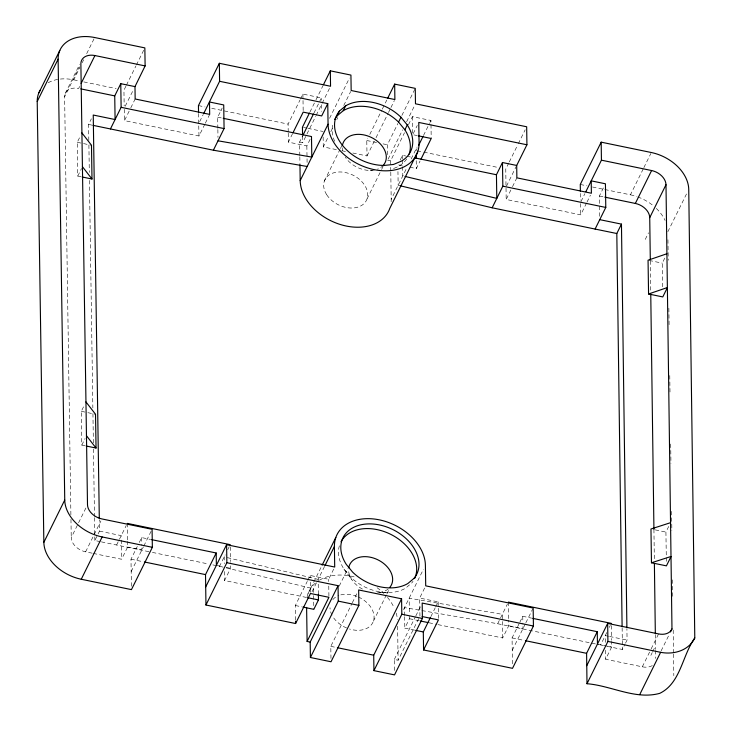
<?xml version="1.0" encoding="UTF-8"?>
<svg xmlns="http://www.w3.org/2000/svg" width="732" height="732" viewBox="0 0 732 732"><rect width="100%" height="100%" fill="white"/><g stroke="black" fill="none" stroke-linecap="round" stroke-linejoin="round"><path stroke-width="0.55" stroke-dasharray="3.66 2.75" d="M65.258 93.431L79.55 64.517M70.894 514.788L64.617 96.77L79.395 66.859M48.193 82.734A38.897 27.743 26.3 0 1 73.749 79.825L79.724 67.737M82.213 62.705L83.704 59.685M86.687 53.637L94.657 37.524M79.651 86.449L78.663 88.444A14.96 10.669 26.3 0 0 64.617 96.77M81.051 176.76L77.775 176.083L77.263 142.301L80.52 135.713M88.828 140.434L88.59 124.431L91.381 118.794M77.775 176.083L81.49 168.561M125.931 86.166L123.937 90.192L124.175 105.957M126.426 85.159L135.887 66.026M136.381 65.02L143.847 49.913M204.832 124.22L199.003 136.015L124.477 120.615L130.296 108.821M130.79 107.842L135.155 98.994M205.317 123.232L209.681 114.393M217.852 128.42L217.679 117.166L222.208 107.997M85.095 445.779L81.819 445.102L81.307 411.32L84.098 405.684M81.819 445.102L85.068 438.523M92.168 553.182L85.626 551.827A14.96 10.669 26.3 0 1 71.242 537.636L86.019 507.724M288.216 131.989L288.097 124.101L299.964 100.092M300.459 99.094L302.929 94.089L321.412 97.914L321.449 100.165M85.626 551.827L100.906 520.928M310.103 139.364L306.854 145.942L288.362 142.127L293.01 132.721M100.284 541.643L94.849 540.518L97.631 534.882M98.097 533.939L99.488 531.121L99.323 519.693M309.947 112.051L315.446 100.915M315.95 99.909L322.922 85.8M299.818 155.632L299.608 142.026L302.581 136.006M313.982 112.948L321.412 97.914M299.608 142.026L302.673 142.658L315.675 116.342M316.178 115.336L321.183 105.216M322.162 103.221L329.565 88.252M116.598 545.011L126.279 525.43M329.565 118.337L349.457 78.077M336.409 149.621L323.288 146.912L328.293 136.793M330.791 131.733L333.298 126.673M336.793 119.59L337.8 117.568M343.765 105.481L350.674 91.509M93.257 553.41L121.604 559.257L127.642 547.042L127.56 541.415M131.394 586.241L130.991 559.211L137.305 546.438M139.245 542.504L141.679 537.59L150.572 539.429M131.174 571.601L143.316 547.024M143.811 546.035L151.112 531.267M324.34 181.079L339.904 149.575M340.407 148.559L342.42 144.497M352.806 153.015L367.016 155.943L366.778 140.517L367.784 138.494M369.779 134.45L381.784 110.157M382.287 109.15L384.291 105.097M385.288 103.075L386.771 100.083M367.016 155.943L375.516 138.741M376.019 137.735L387.987 113.515M388.482 112.518L390.449 108.528M390.943 107.531L394.392 100.54M387.521 154.69L387.374 144.771L397.879 123.525M401.877 115.427L414.76 89.368M367.052 198.903L381.116 170.455M381.61 169.44L383.12 166.384M388.106 159.192L402.609 129.839M406.608 121.759L414.989 104.795M390.769 171.032L390.613 160.82L404.512 132.712M408.483 124.678L412.445 116.644L430.938 120.46L431.203 138.476M400.175 160.043L402.499 155.34L405.757 156.017M413.223 133.645L417.249 125.492M391.135 201.721A47.873 34.148 26.3 0 0 391.19 199.388L406.754 167.912M411.183 158.945L417.094 146.976M416.069 150.545L417.057 148.532M423.499 135.502L429.446 123.47M429.94 122.464L430.938 120.46M212.829 564.894L219.545 566.275L225.2 554.847M227.716 549.75L229.226 546.694M409.81 167.207L416.334 168.561L420.058 161.04M306.498 597.458L224.55 580.531L230.589 568.307L230.507 562.679M508.777 162.98L505.766 169.074L506.013 187.081M509.28 161.964L517.304 145.732M518.293 143.728L525.201 129.765M295.554 620.15L295.335 605.51L307.266 581.364M307.751 580.385L310.176 575.462L328.659 579.287L334.707 567.044M506.498 186.102L516.216 166.448M307.943 593.872L321.623 566.193M312.015 591.795L317.221 581.254M318.374 594.219L318.155 579.378L324.55 566.422M586.533 203.066L580.705 214.86L506.178 199.461L512.007 187.676M512.492 186.687L516.865 177.849M339.218 586.085L347.755 568.81M330.983 658.461L330.8 646.338L351.827 603.79M352.312 602.802L357.683 591.932M373.393 621.193L386.45 594.768M386.954 593.753L388.967 589.69M581.007 201.492L584.895 193.632M587.018 202.087L590.422 195.206M599.691 216.279L599.389 196.011L603.918 186.843M403.515 609.591L423.435 569.276M414.605 630.142L404.814 628.129L409.463 618.723L409.408 615.301M394.475 670.475L394.31 659.459L398.117 660.246L419.948 616.079L419.674 598.062L424.706 587.878M394.31 659.459L415.337 616.911M415.822 615.914L420.717 606.023M604.797 189.524L630.426 194.822L643.373 168.635M643.867 167.628L650.839 153.528M430.864 616.637L435.238 607.789M435.732 606.801L438.157 601.887L419.674 598.062M645.249 239.419L648.506 232.84M667.84 231.733L687.247 192.461M662.634 286.788L662.277 263.145L665.059 257.499M404.631 615.566L404.512 607.578L497.678 623.737L507.358 604.147M437.983 624.616L502.683 637.984L508.722 625.759L508.63 620.132M512.455 663.832L512.061 637.929L519.354 623.188M519.839 622.209L522.749 616.307L531.652 618.147M512.254 650.318L525.375 623.774M525.86 622.786L532.667 609.006M606.782 632.539L600.624 645.002L606.069 646.118M609.298 627.452L610.305 625.412M666.358 561.362L665.919 532.082L668.7 526.445M652.313 665.598A14.96 10.669 26.3 0 1 642.312 666.825L605.629 659.248L611.668 647.024L611.577 641.397M607.157 646.338L622.42 649.476L625.201 643.831M625.668 642.888L627.059 640.07L626.912 628.642M642.312 666.825L650.684 649.879M651.178 648.881L658.571 633.921M650.858 655.378L652.249 652.551M652.715 651.617L655.497 645.972M661.133 650.867L669.515 633.921M125.19 106.25L133.517 89.56M199.671 121.64L203.112 114.768M370.236 170.428L372.341 170.4M377.63 592.7L388.161 592.581M413.809 134.88L417.066 135.557M73.749 79.825L79.321 80.978M83.787 81.902L116.132 88.581M198.445 105.591L205.088 106.954M211.731 108.327L288.097 124.101M417.176 150.774L422.712 151.917M423.819 152.146L498.016 167.472M580.275 184.464L586.963 185.846M592.536 186.999L603.68 189.295M303.524 127.45L306.781 128.127M307.87 128.347L323.059 131.486M366.778 140.517L376.541 142.539M383.037 143.875L387.374 144.771M217.679 117.166L222.107 118.081M406.846 156.236L412.29 157.362M599.389 196.011L603.744 196.908M341.871 150.755L346.245 151.661M387.612 160.198L390.613 160.82M402.207 165.642L397.851 164.737L397.888 167.024M88.59 124.431L91.866 125.108M77.263 142.301L91.482 145.238M649.147 260.436L662.277 263.145M81.307 411.32L86.779 412.445M87.867 412.674L95.526 414.257M655.241 529.877L665.919 532.082M99.488 531.121L121.247 535.614L121.302 538.99M608.539 636.273L605.273 635.596L605.391 643.483M609.628 636.492L627.059 640.07M127.642 547.042L141.862 549.979L141.779 544.352M216.37 565.369L221.842 566.504M226.215 567.401L230.589 568.307M508.722 625.759L522.941 628.697L522.849 623.069M597.449 644.087L611.668 647.024M101.373 541.872L151.286 552.175M152.412 552.413L208.355 563.969M497.678 623.737L598.383 644.535M130.991 559.211L143.225 561.737M512.061 637.929L524.304 640.454M409.463 618.723L419.253 620.745M429.062 622.776L436.876 624.387M295.335 605.51L301.858 606.855M330.8 646.338L336.299 647.472M400.377 185.818L398.162 185.287L397.952 171.59M318.155 579.378L224.193 556.878L224.294 563.64M219.545 566.275L225.072 567.602M226.179 567.867L313.506 588.775L313.589 594.485M339.364 545.798A41.138 29.344 26.3 0 0 343.958 569.066L350.271 576.761A41.138 29.344 26.3 0 0 405.574 588.18L411.686 583.056A41.138 29.344 26.3 0 0 413.022 581.29M343.958 569.066L351.662 579.46M198.747 125.858L199.003 136.015M124.239 109.343L124.477 120.615M611.339 625.631L611.559 640.271M605.492 650.236L605.629 659.248M580.54 203.597L580.705 214.86M522.749 616.307L522.831 621.944M508.365 602.116L508.612 619.007M502.683 637.984L502.326 614.331L409.151 598.172L409.398 614.157M438.157 601.887L438.431 619.903M416.224 160.674L416.334 168.561M412.445 116.644L412.702 133.535M402.499 155.34L402.554 158.762M402.563 159.905L402.655 165.615M402.673 166.759L402.81 175.89M404.65 616.71L404.814 628.129M390.787 172.166L391.19 199.388M397.604 626.208L398.117 660.246M323.141 136.994L323.288 146.912M321.513 104.667L321.613 111.429M328.659 579.287L328.695 581.537M328.769 586.039L328.915 596.177M306.854 145.942L307.138 165.35M313.607 595.628L313.818 609.326M302.929 94.089L303.194 112.115M310.176 575.462L310.212 577.722M310.277 582.224L310.45 593.487M302.572 136.042L302.673 142.658M299.836 156.767L299.937 163.575M288.234 133.114L288.362 142.127M230.269 546.914L230.489 561.554M217.862 129.546L217.98 137.433M224.413 571.518L224.55 580.531M141.679 537.59L141.761 543.226M127.286 523.389L127.542 540.289M121.311 540.115L121.604 559.257M88.901 145.009L89.313 172.441M89.432 180.438L92.854 407.916M92.937 413.635L93.385 443.354M93.467 449.073L94.483 516.518M94.501 517.661L94.849 540.518M70.967 519.354L71.242 537.636M667.941 239.73L668.225 260.272M668.865 308.199L669.094 325.319M669.771 375.543L670.018 393.798M670.695 444.022L670.96 463.42M671.601 511.357L671.866 530.755M672.525 579.836L672.772 598.099M673.202 630.051L673.504 652.88M673.522 654.024L673.815 675.709M650.318 260.876L650.711 290.586M653.932 529.419L654.344 560.273M655.35 634.543L655.543 649.376M655.561 650.51L655.671 658.434M622.127 627.763L622.42 649.476M580.403 193.468L580.494 200.22M506.032 188.206L506.178 199.461M198.555 113.469L198.692 123.598M383.495 165.057A23.186 16.543 26.3 0 1 377.438 169.193M374.519 170.007A23.186 16.543 26.3 0 1 345.321 157.179M342.549 150.627A23.186 16.543 26.3 0 1 342.237 147.837M406.672 159.009A41.138 29.344 26.3 0 1 391.199 169.147M334.652 141.285A41.138 29.344 26.3 0 1 333.023 123.516M358.415 596.992A23.186 16.543 26.3 0 1 373.613 620.498A23.186 16.543 26.3 0 1 349.42 628.989M346.584 627.955A23.186 16.543 26.3 0 1 333.087 617.058M332.017 615.219A23.186 16.543 26.3 0 1 329.995 607.725M332.822 599.609A23.186 16.543 26.3 0 1 338.87 595.473M340.792 594.887A23.186 16.543 26.3 0 1 357.49 596.589M307.056 597.129A47.873 34.148 26.3 0 1 316.014 582.553M319.481 580.147A47.873 34.148 26.3 0 1 355.816 577.292M377.081 587.695A47.873 34.148 26.3 0 1 383.833 593.442M387.466 597.385A47.873 34.148 26.3 0 1 394.328 608.146M396.186 613.105A47.873 34.148 26.3 0 1 397.43 619.574M388.271 588.912A23.186 16.543 26.3 0 1 376.577 592.71M362.432 589.059A23.186 16.543 26.3 0 1 348.578 570.118M630.426 194.822A38.897 27.743 26.3 0 1 636.739 196.551M637.792 196.926A38.897 27.743 26.3 0 1 652.239 204.905M656.311 208.419A38.897 27.743 26.3 0 1 665.086 220.433M326.737 194.776A23.186 16.543 26.3 0 0 364.911 202.663A23.186 16.543 26.3 0 0 345.431 172.542A23.186 16.543 26.3 0 0 326.737 194.776"/><path stroke-width="1.1" d="M400.377 185.818L492.151 207.797L595.098 229.061L605.785 207.44L605.428 183.787L591.209 180.85L591.392 193.239L516.865 177.849L516.701 165.459L526.921 144.78L526.674 126.773L415.483 103.798L415.254 88.371L394.658 84.116L394.887 99.543L351.168 90.512L350.93 75.085L330.315 70.83L330.553 86.257L219.353 63.291L219.6 81.298L203.606 113.78M92.964 125.337L213.387 150.206L224.074 128.585L223.718 104.941L209.498 102.004L209.681 114.393L135.155 98.994L134.99 86.614L145.119 65.917L144.845 47.891L94.657 37.524A38.897 27.743 26.3 0 0 58.121 59.164L37.213 101.464L43.847 542.33A38.897 27.743 26.3 0 0 81.252 579.25L131.449 589.617L152.357 547.316L152.082 529.3L101.885 518.933A14.96 10.669 26.3 0 1 87.501 504.732L80.877 63.867A14.96 10.669 26.3 0 1 94.922 55.541L145.119 65.917M38.888 92.799L59.795 50.499M81.124 83.457L94.922 55.541M99.305 518.549L93.239 115.034L115.089 119.545L114.732 95.892L120.771 83.677L134.99 86.614M110.441 128.942L121.128 107.32L120.771 83.677M219.353 63.291L198.445 105.591L198.537 112.344M43.847 542.33L64.745 500.029L58.121 59.164M293.01 132.721L303.194 112.115L321.687 115.931L327.753 103.642L219.6 81.298M309.444 113.057L302.444 127.231L302.554 134.944M323.416 84.793L330.315 70.83M81.252 579.25L102.16 536.949A38.897 27.743 26.3 0 1 64.745 500.029M303.075 135.008L313.488 113.954M417.661 152L389.781 208.4A47.873 34.148 26.3 0 1 340.288 224.495A47.873 34.148 26.3 0 1 300.193 180.594L328.064 124.193L327.753 103.642M334.67 119.462A41.138 29.344 26.3 0 1 337.15 115.812L339.547 110.953L345.669 105.829A41.138 29.344 26.3 0 1 400.962 117.248L407.276 124.943A41.138 29.344 26.3 0 1 401.621 161.04L393.523 164.453L384.218 165.432A41.138 29.344 26.3 0 1 342.905 145.878A41.138 29.344 26.3 0 1 339.547 110.953M337.15 115.812L343.262 110.678L345.669 105.829M387.75 98.088L394.658 84.116M409.133 154.104A41.138 29.344 26.3 0 0 404.878 129.802L398.565 122.107L400.962 117.248M404.878 129.802L407.276 124.943M205.957 605.007L226.865 562.707L338.056 585.673L310.176 642.074L307.12 641.442L328.933 597.303L310.45 593.487L295.6 623.527L205.957 605.007L205.518 574.611L216.205 552.989L151.689 539.658M418.548 145.531L423.005 136.5M205.683 586.991L226.591 544.69L334.707 567.044L334.405 546.493A47.873 34.148 26.3 0 1 379.359 519.857A47.873 34.148 26.3 0 1 425.402 565.296L425.713 585.847L533.161 608.018L533.427 626.034L512.519 668.334L423.572 649.961L423.306 631.945L430.379 617.625M420.982 159.155L431.203 138.476L418.155 135.786M405.016 176.421L496.799 198.39L496.442 174.747L502.481 162.522L516.701 165.459M492.151 207.797L502.838 186.175L502.481 162.522M322.135 565.168L335.814 537.489M325.045 565.424L334.405 546.493M318.374 594.219L318.457 599.929L313.818 609.326L302.938 607.084M533.427 626.034L422.181 603.058L422.41 618.485L394.539 674.886L373.942 670.631L401.822 614.23L401.584 598.803L358.662 589.955L358.89 605.382L331.029 661.765L310.414 657.501L338.276 601.128L338.056 585.673M532.759 618.375L597.275 631.707L586.597 653.328L587 683.725C611.138 685.582 635.376 700.057 659.752 693.35C680.705 683.267 682.27 655.286 694.787 637.975L688.739 189.432A38.897 27.743 26.3 0 0 651.334 152.521L601.182 142.164L580.275 184.464L580.366 191.217M585.865 191.665L601.429 160.171L601.182 142.164M373.942 670.631L373.713 655.204L401.584 598.803M622.109 626.619L616.811 233.517L621.459 224.12L599.746 219.655M650.3 259.732L649.732 217.633A14.96 10.669 26.3 0 0 635.339 203.441L651.608 170.538L601.429 160.171M423.572 649.961L438.431 619.903L422.117 616.536M649.732 217.633L665.992 184.739A14.96 10.669 26.3 0 0 651.608 170.538M586.762 665.708L607.67 623.408L658.571 633.921A14.96 10.669 26.3 0 0 671.976 628.934L665.992 184.739M587 683.725L607.908 641.424L607.67 623.408M670.494 631.926L671.976 628.934M639.722 694.613L660.63 652.313C673.605 654.902 688.766 650.657 694.787 637.975M666.925 253.739L648.058 260.208L648.561 293.99L662.78 296.927L667.428 287.53L648.561 293.99M670.558 522.685L650.968 528.998L651.471 562.78L666.422 565.863L671.07 556.466L651.471 562.78M218.035 140.809L311.805 157.096L311.493 136.545L223.214 118.31M213.387 150.206L307.156 166.493M526.921 144.78L418.759 122.436L419.07 142.987A47.873 34.148 26.3 0 1 374.107 169.623A47.873 34.148 26.3 0 1 328.064 124.193M80.849 88.892L114.732 95.892M414.458 157.81L496.442 174.747M604.833 197.137L635.339 203.441M121.128 107.32L224.074 128.585M502.838 186.175L605.785 207.44M595.098 229.061L616.811 233.517M82.149 176.979L91.994 179.02L91.482 145.238L81.911 132.895M86.193 446.008L96.038 448.039L95.526 414.257L85.955 401.923M127.286 523.389L230.232 544.663M508.365 602.116L611.312 623.38M102.16 536.949L152.357 547.316M607.908 641.424L660.63 652.313M338.276 601.128L358.89 605.382M401.822 614.23L422.41 618.485M144.341 561.966L205.518 574.611M525.411 640.692L586.597 653.328M307.586 597.678L318.457 599.929M420.333 620.974L427.945 622.548M415.694 630.371L423.306 631.945M337.397 647.701L373.713 655.204M82.423 166.676L91.994 179.02M86.458 435.705L96.038 448.039M416.133 155.047L416.188 158.423M310.176 642.074L310.414 657.501M299.955 164.709L300.193 180.594M306.607 607.414L307.12 641.442M295.563 621.276L295.6 623.527M226.591 544.69L226.865 562.707M650.757 294.017L653.932 529.419M654.39 563.695L655.332 633.409M621.459 224.12L626.894 627.498M597.275 631.707L597.449 644.087M216.205 552.989L216.37 565.369M341.021 541.744A41.138 29.344 26.3 0 1 390.751 534.351A41.138 29.344 26.3 0 1 414.66 578.417M343.262 110.678A41.138 29.344 26.3 0 1 398.565 122.107M342.393 145.604A23.186 16.543 26.3 0 1 371.115 137.323A23.186 16.543 26.3 0 1 383.495 165.057M348.734 567.886A23.186 16.543 26.3 0 1 377.456 559.614A23.186 16.543 26.3 0 1 389.836 587.348M37.213 101.464A38.897 27.743 26.3 0 1 40.425 89.917M414.001 578.372L407.88 583.505A41.138 29.344 26.3 0 1 352.586 572.076L346.273 564.381A41.138 29.344 26.3 0 1 379.441 524.926A41.138 29.344 26.3 0 1 414.001 578.372"/></g></svg>
